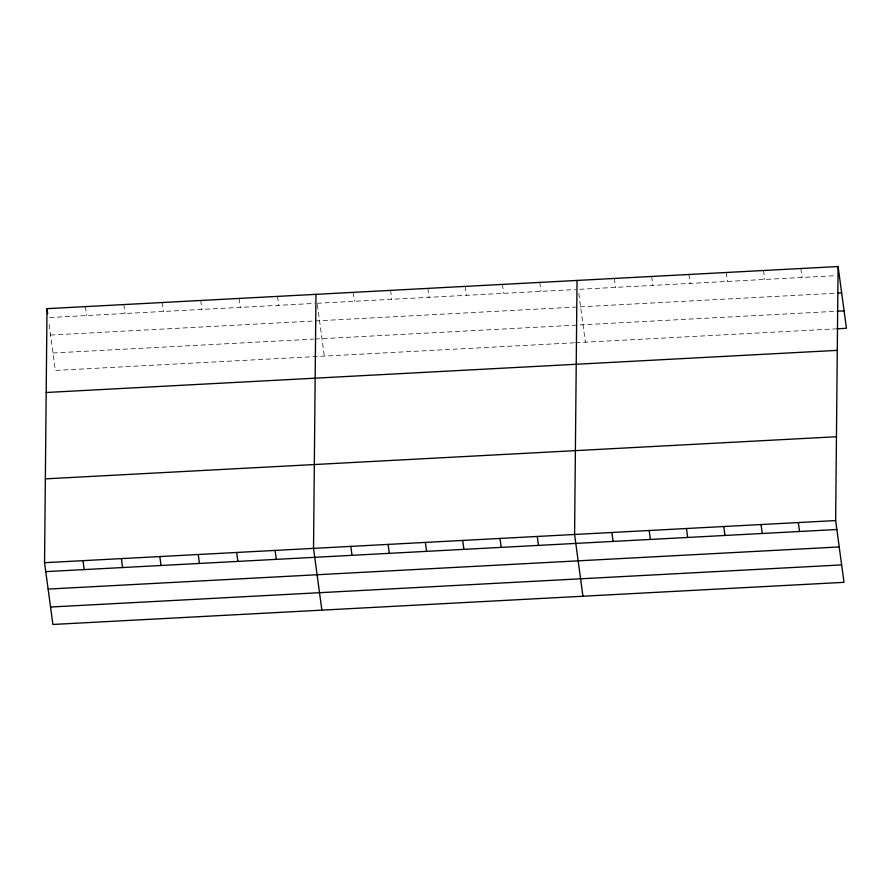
<?xml version="1.0" encoding="UTF-8"?>
<svg xmlns="http://www.w3.org/2000/svg" width="891" height="891" viewBox="0 0 891 891"><rect width="100%" height="100%" fill="white"/><g stroke="black" fill="none" stroke-linecap="round" stroke-linejoin="round"><path stroke-width="0.67" stroke-dasharray="4.46 3.34" d="M49.584 317.53L314.434 303.419M317.185 303.274L575.486 289.519M579.629 289.297L836.549 275.62M50.564 335.038L836.137 293.195M52.992 352.992L313.732 339.103M315.102 339.037L835.803 311.304M574.339 342.79L55.353 370.433L48.938 322.965M575.72 342.712L835.402 328.89M800.809 268.525L802.011 277.457M763.509 270.508L764.723 279.44M726.221 272.49L727.424 281.422M688.921 274.484L690.124 283.416M651.622 276.466L652.836 285.398M614.333 278.449L615.536 287.381M578.794 293.395L585.387 342.2M539.746 282.425L540.948 291.357M502.446 284.407L503.66 293.339M465.158 286.401L466.361 295.333M427.858 288.383L429.072 297.316M390.57 290.366L391.773 299.298M353.27 292.359L354.473 301.292M317.363 304.622L324.324 356.099M277.546 296.391L278.76 305.323M239.122 298.429L240.336 307.373M200.698 300.479L201.912 309.411M162.273 302.528L163.487 311.46M123.849 304.577L125.063 313.509M85.425 306.615L86.639 315.559"/><path stroke-width="1.34" d="M838.097 266.532L835.647 520.567L844 582.335L52.903 624.468L44.55 562.7L47 308.665L838.097 266.532L846.45 328.3L836.783 328.812M315.971 294.342L313.521 548.377L321.874 610.135M577.034 280.442L574.584 534.477L582.937 596.235M837.518 293.128L841.661 292.905M837.184 311.226L844.089 310.859M46.198 392.497L837.295 350.363M45.363 478.868L836.46 436.735M44.55 562.7L835.647 520.567M45.753 571.632L836.849 529.51M48.114 589.074L839.211 546.94M50.542 607.027L841.639 564.905M798.347 522.56L799.561 531.493M761.059 524.543L762.262 533.475M723.759 526.525L724.973 535.469M686.471 528.519L687.674 537.451M649.171 530.501L650.385 539.434M611.883 532.484L613.086 541.427M537.295 536.46L538.498 545.392M499.996 538.442L501.199 547.386M462.696 540.436L463.91 549.368M425.408 542.419L426.611 551.351M388.108 544.401L389.322 553.344M350.82 546.395L352.023 555.327M275.096 550.426L276.31 559.359M236.672 552.476L237.886 561.408M198.248 554.514L199.461 563.446M159.823 556.563L161.037 565.495M121.399 558.612L122.613 567.545M82.974 560.662L84.177 569.594M47 308.665L47.691 313.777"/></g></svg>
